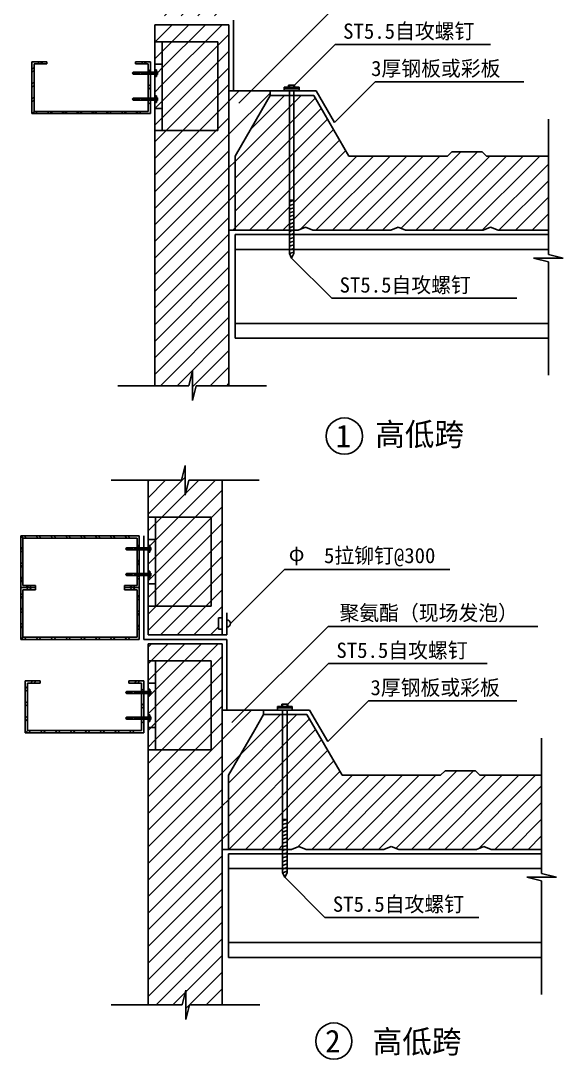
# Model space of a CAD drawing. Header units: metres. Extents: x 4884 to 23396, y 1213 to 25629.
# Drawn here: x 4884 to 12208, y 1938 to 15963 of the extents above; entities that cross this region are included whole.
import ezdxf

# ---------------------------------------------------------------- set-up
doc = ezdxf.new("R2010")
doc.units = ezdxf.units.M
for name, color, linetype in [('1', 2, 'Continuous'), ('2', 3, 'Continuous'), ('4', 5, 'Continuous'), ('5', 6, 'Continuous')]:
    doc.layers.add(name, color=color, linetype=linetype)
pattern_1 = [(45, (0, 0), (-112.2532, 112.2532), [])]
pattern_2 = [(45, (0, 0), (-224.5064, 224.5064), [])]

msp = doc.modelspace()

# ---------------------------------------------------------------- hatches: boundary and pattern name
at = {"layer": '5'}
h = msp.add_hatch(dxfattribs=at)
h.set_pattern_fill('_U', scale=50)
h.set_pattern_definition(pattern_1)
h.paths.add_polyline_path([(6794.65, 16419.98), (7544.65, 16419.98), (7544.65, 17619.98), (6794.65, 17619.98)])
h.paths.add_polyline_path([(7544.65, 17619.98), (7544.65, 16419.98), (6694.65, 16419.98), (6694.65, 16029.98), (7694.65, 16029.98), (7694.65, 16109.83), (7644.65, 16109.83), (7644.65, 16259.83), (7694.65, 16259.83), (7694.65, 18119.98), (7244.67, 18119.98), (7194.67, 17919.98), (7194.67, 18319.98), (7144.67, 18119.98), (6694.65, 18119.98), (6694.65, 17619.98)])
h.paths.add_polyline_path([(7544.65, 15679.55), (7544.65, 14479.55), (6694.65, 14479.55), (6694.65, 11034.98), (7151.85, 11034.98), (7153.16, 11036.3), (7202.83, 11234.98), (7202.83, 10834.98), (7252.83, 11034.98), (7694.65, 11034.98), (7694.65, 15909.98), (6694.65, 15909.98), (6694.65, 15679.55)])
h.paths.add_polyline_path([(6794.65, 14479.55), (7544.65, 14479.55), (7544.65, 15679.55), (6794.65, 15679.55)])
h = msp.add_hatch(dxfattribs=at)
h.set_pattern_fill('_U', scale=50)
h.set_pattern_definition(pattern_1)
h.paths.add_polyline_path([(6794.65, 17619.98), (6694.65, 17619.98), (6694.65, 17319.98), (6794.65, 17319.98)])
h.paths.add_polyline_path([(6794.65, 17319.98), (6694.65, 17319.98), (6694.65, 17239.98), (6717.15, 17239.98), (6717.15, 17212.98), (6730.65, 17212.98), (6730.65, 17176.98), (6717.15, 17176.98), (6717.15, 17149.98), (6694.65, 17149.98), (6694.65, 16889.98), (6717.15, 16889.98), (6717.15, 16862.98), (6730.65, 16862.98), (6730.65, 16826.98), (6717.15, 16826.98), (6717.15, 16799.98), (6694.65, 16799.98), (6694.65, 16719.98), (6794.65, 16719.98)])
h.paths.add_polyline_path([(6794.65, 16719.98), (6694.65, 16719.98), (6694.65, 16419.98), (6794.65, 16419.98)])
h.paths.add_polyline_path([(6794.65, 15679.55), (6694.65, 15679.55), (6694.65, 15379.55), (6794.65, 15379.55)])
h.paths.add_polyline_path([(6794.65, 15379.55), (6694.65, 15379.55), (6694.65, 15299.55), (6717.15, 15299.55), (6717.15, 15272.55), (6730.65, 15272.55), (6730.65, 15236.55), (6717.15, 15236.55), (6717.15, 15209.55), (6694.65, 15209.55), (6694.65, 14949.55), (6717.15, 14949.55), (6717.15, 14922.55), (6730.65, 14922.55), (6730.65, 14886.55), (6717.15, 14886.55), (6717.15, 14859.55), (6694.65, 14859.55), (6694.65, 14779.55), (6794.65, 14779.55)])
h.paths.add_polyline_path([(6794.65, 14779.55), (6694.65, 14779.55), (6694.65, 14479.55), (6794.65, 14479.55)])
h = msp.add_hatch(dxfattribs=at)
h.set_pattern_fill('U', scale=100)
h.set_pattern_definition(pattern_2)
h.paths.add_polyline_path([(7694.65, 13134.98), (7777.8, 13134.98), (7777.8, 13594.98), (7777.8, 14134.98), (8132.89, 14749.98), (8251.25, 14954.98), (8251.25, 15014.98), (7754.65, 15014.98), (7694.65, 15014.98)])
h = msp.add_hatch(dxfattribs=at)
h.set_pattern_fill('U', scale=50)
h.set_pattern_definition(pattern_1)
h.paths.add_polyline_path([(8510.37, 14954.98), (8251.25, 14954.98), (8132.89, 14749.98), (7777.8, 14134.98), (7777.8, 13594.98), (7777.8, 13134.98), (8510.37, 13134.98), (8510.37, 13538.38)])
h.paths.add_polyline_path([(8510.37, 13538.38), (8570.37, 13538.38), (8570.37, 14954.98), (8510.37, 14954.98)])
h.paths.add_polyline_path([(9311.9, 14134.98), (8838.45, 14954.98), (8570.37, 14954.98), (8570.37, 13538.38), (8570.37, 13134.98), (8627.8, 13134.98), (8727.8, 13174.98), (8827.8, 13134.98), (9877.8, 13134.98), (9977.8, 13174.98), (10077.8, 13134.98), (11127.8, 13134.98), (11227.8, 13174.98), (11327.8, 13134.98), (12007.62, 13134.98), (12007.62, 14134.98), (11173.25, 14134.98), (11113.25, 14194.98), (10703.25, 14194.98), (10643.25, 14134.98)])
h = msp.add_hatch(dxfattribs=at)
h.set_pattern_fill('_U', scale=50)
h.set_pattern_definition(pattern_1)
h.paths.add_polyline_path([(6703.55, 8057.53), (7453.55, 8057.53), (7453.55, 9257.53), (6703.55, 9257.53)])
h.paths.add_polyline_path([(7453.55, 9257.53), (7453.55, 8057.53), (6603.55, 8057.53), (6603.55, 7667.53), (7603.55, 7667.53), (7603.55, 7747.38), (7553.55, 7747.38), (7553.55, 7897.38), (7603.55, 7897.38), (7603.55, 9757.53), (7153.57, 9757.53), (7103.57, 9557.53), (7103.57, 9957.53), (7053.57, 9757.53), (6603.55, 9757.53), (6603.55, 9257.53)])
h.paths.add_polyline_path([(7453.55, 7317.1), (7453.55, 6117.1), (6603.55, 6117.1), (6603.55, 2672.53), (7060.75, 2672.53), (7062.06, 2673.85), (7111.73, 2872.53), (7111.73, 2472.53), (7161.73, 2672.53), (7603.55, 2672.53), (7603.55, 7547.53), (6603.55, 7547.53), (6603.55, 7317.1)])
h.paths.add_polyline_path([(6703.55, 6117.1), (7453.55, 6117.1), (7453.55, 7317.1), (6703.55, 7317.1)])
h = msp.add_hatch(dxfattribs=at)
h.set_pattern_fill('_U', scale=50)
h.set_pattern_definition(pattern_1)
h.paths.add_polyline_path([(6703.55, 9257.53), (6603.55, 9257.53), (6603.55, 8957.53), (6703.55, 8957.53)])
h.paths.add_polyline_path([(6703.55, 8957.53), (6603.55, 8957.53), (6603.55, 8877.53), (6626.05, 8877.53), (6626.05, 8850.53), (6639.55, 8850.53), (6639.55, 8814.53), (6626.05, 8814.53), (6626.05, 8787.53), (6603.55, 8787.53), (6603.55, 8527.53), (6626.05, 8527.53), (6626.05, 8500.53), (6639.55, 8500.53), (6639.55, 8464.53), (6626.05, 8464.53), (6626.05, 8437.53), (6603.55, 8437.53), (6603.55, 8357.53), (6703.55, 8357.53)])
h.paths.add_polyline_path([(6703.55, 8357.53), (6603.55, 8357.53), (6603.55, 8057.53), (6703.55, 8057.53)])
h.paths.add_polyline_path([(6703.55, 7317.1), (6603.55, 7317.1), (6603.55, 7017.1), (6703.55, 7017.1)])
h.paths.add_polyline_path([(6703.55, 7017.1), (6603.55, 7017.1), (6603.55, 6937.1), (6626.05, 6937.1), (6626.05, 6910.1), (6639.55, 6910.1), (6639.55, 6874.1), (6626.05, 6874.1), (6626.05, 6847.1), (6603.55, 6847.1), (6603.55, 6587.1), (6626.05, 6587.1), (6626.05, 6560.1), (6639.55, 6560.1), (6639.55, 6524.1), (6626.05, 6524.1), (6626.05, 6497.1), (6603.55, 6497.1), (6603.55, 6417.1), (6703.55, 6417.1)])
h.paths.add_polyline_path([(6703.55, 6417.1), (6603.55, 6417.1), (6603.55, 6117.1), (6703.55, 6117.1)])
h = msp.add_hatch(dxfattribs=at)
h.set_pattern_fill('U', scale=100)
h.set_pattern_definition(pattern_2)
h.paths.add_polyline_path([(7603.55, 4772.53), (7686.7, 4772.53), (7686.7, 5232.53), (7686.7, 5772.53), (8041.79, 6387.53), (8160.15, 6592.53), (8160.15, 6652.53), (7663.55, 6652.53), (7603.55, 6652.53)])
h = msp.add_hatch(dxfattribs=at)
h.set_pattern_fill('U', scale=50)
h.set_pattern_definition(pattern_1)
h.paths.add_polyline_path([(8419.27, 6592.53), (8160.15, 6592.53), (8041.79, 6387.53), (7686.7, 5772.53), (7686.7, 5232.53), (7686.7, 4772.53), (8419.27, 4772.53), (8419.27, 5175.93)])
h.paths.add_polyline_path([(8419.27, 5175.93), (8479.27, 5175.93), (8479.27, 6592.53), (8419.27, 6592.53)])
h.paths.add_polyline_path([(9220.8, 5772.53), (8747.35, 6592.53), (8479.27, 6592.53), (8479.27, 5175.93), (8479.27, 4772.53), (8536.7, 4772.53), (8636.7, 4812.53), (8736.7, 4772.53), (9786.7, 4772.53), (9886.7, 4812.53), (9986.7, 4772.53), (11036.7, 4772.53), (11136.7, 4812.53), (11236.7, 4772.53), (11916.52, 4772.53), (11916.52, 5772.53), (11082.15, 5772.53), (11022.15, 5832.53), (10612.15, 5832.53), (10552.15, 5772.53)])

# ---------------------------------------------------------------- linework, layer by layer
for p, q in [((7544.65, 15679.55), (6694.65, 15679.55)), ((6794.65, 15679.55), (6794.65, 14479.55)), ((7544.65, 15679.55), (7544.65, 14479.55)), ((6794.65, 15379.55), (6694.65, 15379.55)), ((8510.37, 13538.38), (8510.37, 15014.98)), ((8570.37, 13538.38), (8570.37, 15014.98)), ((6794.65, 14779.55), (6694.65, 14779.55)), ((7544.65, 14479.55), (6694.65, 14479.55)), ((7453.55, 9257.53), (6603.55, 9257.53)), ((6703.55, 8057.53), (6703.55, 9257.53)), ((7453.55, 8057.53), (7453.55, 9257.53)), ((6703.55, 8957.53), (6603.55, 8957.53)), ((6703.55, 8357.53), (6603.55, 8357.53)), ((7453.55, 8057.53), (6603.55, 8057.53)), ((7453.55, 7317.1), (6603.55, 7317.1)), ((6703.55, 7317.1), (6703.55, 6117.1)), ((7453.55, 7317.1), (7453.55, 6117.1)), ((6703.55, 7017.1), (6603.55, 7017.1)), ((8419.27, 5175.93), (8419.27, 6652.53)), ((8479.27, 5175.93), (8479.27, 6652.53)), ((6703.55, 6417.1), (6603.55, 6417.1)), ((7453.55, 6117.1), (6603.55, 6117.1))]:
    msp.add_line(p, q)
at = {"layer": '1'}
for p, q in [((6694.65, 15909.98), (6694.65, 11034.98)), ((7694.65, 15909.98), (7694.65, 11034.98)), ((7754.65, 15969.98), (7754.65, 15014.98)), ((7754.65, 15014.98), (8873.09, 15014.98)), ((8873.09, 15014.98), (9118.48, 14589.98)), ((8251.25, 14954.98), (8132.89, 14749.98)), ((8251.25, 14954.98), (8838.45, 14954.98)), ((8838.45, 14954.98), (9311.9, 14134.98)), ((10703.25, 14194.98), (10643.25, 14134.98)), ((10703.25, 14194.98), (11113.25, 14194.98)), ((11113.25, 14194.98), (11173.25, 14134.98)), ((9311.9, 14134.98), (10643.25, 14134.98)), ((11173.25, 14134.98), (12007.62, 14134.98)), ((7777.8, 13594.98), (7777.8, 13134.98)), ((7777.8, 13134.98), (8627.8, 13134.98)), ((8627.8, 13134.98), (8727.8, 13174.98)), ((8727.8, 13174.98), (8827.8, 13134.98)), ((8827.8, 13134.98), (9877.8, 13134.98)), ((9877.8, 13134.98), (9977.8, 13174.98)), ((9977.8, 13174.98), (10077.8, 13134.98)), ((10077.8, 13134.98), (11127.8, 13134.98)), ((11127.8, 13134.98), (11227.8, 13174.98)), ((11227.8, 13174.98), (11327.8, 13134.98)), ((11327.8, 13134.98), (12007.62, 13134.98)), ((6603.55, 9757.53), (6603.55, 7667.53)), ((7603.55, 9757.53), (7603.55, 7667.53)), ((6543.55, 9007.53), (6543.55, 7607.53)), ((7663.55, 7967.53), (7663.55, 7667.53)), ((7663.55, 7607.53), (6543.55, 7607.53)), ((7663.55, 7667.53), (7363.55, 7667.53)), ((7663.55, 7607.53), (7663.55, 6652.53)), ((6603.55, 7547.53), (6603.55, 2672.53)), ((7603.55, 7547.53), (7603.55, 2672.53)), ((7663.55, 6652.53), (8781.99, 6652.53)), ((8160.15, 6592.53), (8041.79, 6387.53)), ((8160.15, 6592.53), (8747.35, 6592.53)), ((8747.35, 6592.53), (9220.8, 5772.53)), ((8781.99, 6652.53), (9027.38, 6227.53)), ((9220.8, 5772.53), (10552.15, 5772.53)), ((10612.15, 5832.53), (10552.15, 5772.53)), ((10612.15, 5832.53), (11022.15, 5832.53)), ((11022.15, 5832.53), (11082.15, 5772.53)), ((11082.15, 5772.53), (11916.52, 5772.53)), ((7686.7, 5232.53), (7686.7, 4772.53)), ((7686.7, 4772.53), (8536.7, 4772.53)), ((8536.7, 4772.53), (8636.7, 4812.53)), ((8636.7, 4812.53), (8736.7, 4772.53)), ((8736.7, 4772.53), (9786.7, 4772.53)), ((9786.7, 4772.53), (9886.7, 4812.53)), ((9886.7, 4812.53), (9986.7, 4772.53)), ((9986.7, 4772.53), (11036.7, 4772.53)), ((11036.7, 4772.53), (11136.7, 4812.53)), ((11136.7, 4812.53), (11236.7, 4772.53)), ((11236.7, 4772.53), (11916.52, 4772.53))]:
    msp.add_line(p, q, dxfattribs=at)
at = {"layer": '2'}
for p, q in [((7826.54, 14848.53), (9123, 16144.98)), ((8580.37, 15094.98), (9130.37, 15644.98)), ((9130.37, 15644.98), (11227.55, 15644.98)), ((6717.15, 15299.55), (6694.65, 15299.55)), ((6694.65, 15209.55), (6694.65, 15299.55)), ((6708.15, 15209.55), (6708.15, 15299.55)), ((6717.15, 15209.55), (6717.15, 15299.55)), ((6387.15, 15254.55), (6402.15, 15268.05)), ((6402.15, 15241.05), (6387.15, 15254.55)), ((6514.98, 15268.05), (6394.65, 15247.8)), ((6694.65, 15268.05), (6402.15, 15268.05)), ((6694.65, 15241.05), (6402.15, 15241.05)), ((6514.98, 15241.05), (6514.98, 15268.05)), ((6717.15, 15209.55), (6694.65, 15209.55)), ((6730.65, 15272.55), (6717.15, 15272.55)), ((6730.65, 15268.05), (6717.15, 15268.05)), ((6730.65, 15241.05), (6717.15, 15241.05)), ((6730.65, 15236.55), (6717.15, 15236.55)), ((6730.65, 15236.55), (6730.65, 15272.55)), ((8440.37, 15064.98), (8640.37, 15064.98)), ((8440.37, 15064.98), (8440.37, 15014.98)), ((8440.37, 15044.98), (8640.37, 15044.98)), ((8440.37, 15014.98), (8640.37, 15014.98)), ((8500.37, 15094.98), (8580.37, 15094.98)), ((8500.37, 15094.98), (8500.37, 15064.98)), ((8510.37, 15094.98), (8510.37, 15064.98)), ((8570.37, 15094.98), (8570.37, 15064.98)), ((8580.37, 15094.98), (8580.37, 15064.98)), ((8640.37, 15064.98), (8640.37, 15014.98)), ((9118.48, 14589.98), (9668.48, 15139.98)), ((9668.48, 15139.98), (11676.92, 15139.98)), ((6387.15, 14904.55), (6402.15, 14918.05)), ((6402.15, 14891.05), (6387.15, 14904.55)), ((6514.98, 14918.05), (6394.65, 14897.8)), ((6694.65, 14918.05), (6402.15, 14918.05)), ((6694.65, 14891.05), (6402.15, 14891.05)), ((6514.98, 14891.05), (6514.98, 14918.05)), ((6717.15, 14949.55), (6694.65, 14949.55)), ((6694.65, 14859.55), (6694.65, 14949.55)), ((6708.15, 14859.55), (6708.15, 14949.55)), ((6717.15, 14859.55), (6717.15, 14949.55)), ((6730.65, 14922.55), (6717.15, 14922.55)), ((6730.65, 14918.05), (6717.15, 14918.05)), ((6730.65, 14891.05), (6717.15, 14891.05)), ((6730.65, 14886.55), (6717.15, 14886.55)), ((6730.65, 14886.55), (6730.65, 14922.55)), ((6717.15, 14859.55), (6694.65, 14859.55)), ((8132.89, 14749.98), (7777.8, 14134.98)), ((12007.62, 14634.98), (12007.62, 12808.86)), ((7777.8, 13594.98), (7777.8, 14134.98)), ((8570.37, 13538.38), (8510.37, 13538.38)), ((8510.37, 13518.38), (8570.37, 13538.38)), ((8510.37, 13538.38), (8510.37, 12818.38)), ((8510.37, 13468.38), (8570.37, 13488.38)), ((8570.37, 13538.38), (8570.37, 12818.38)), ((8510.37, 13418.38), (8570.37, 13438.38)), ((8510.37, 13368.38), (8570.37, 13388.38)), ((8510.37, 13318.38), (8570.37, 13338.38)), ((8510.37, 13268.38), (8570.37, 13288.38)), ((8510.37, 13218.38), (8570.37, 13238.38)), ((8510.37, 13168.38), (8570.37, 13188.38)), ((7777.8, 13074.98), (7777.8, 11674.98)), ((7777.8, 13074.98), (12007.62, 13074.98)), ((8510.37, 13118.38), (8570.37, 13138.38)), ((8510.37, 13068.38), (8570.37, 13088.38)), ((8510.37, 13018.38), (8570.37, 13038.38)), ((8510.37, 12968.38), (8570.37, 12988.38)), ((8510.37, 12918.38), (8570.37, 12938.38)), ((7777.8, 12874.98), (12007.62, 12874.98)), ((8510.37, 12868.38), (8570.37, 12888.38)), ((8510.37, 12818.38), (8570.37, 12838.38)), ((8510.37, 12818.38), (8540.37, 12758.38)), ((8531.8, 12775.52), (8552.37, 12782.38)), ((8540.37, 12758.38), (8570.37, 12818.38)), ((12207.62, 12758.86), (12007.62, 12808.86)), ((8540.37, 12758.38), (9082.07, 12216.68)), ((12007.62, 12708.86), (11807.62, 12758.86)), ((12207.62, 12758.86), (11807.62, 12758.86)), ((12007.62, 12708.86), (12007.62, 11724.88)), ((12007.62, 12708.86), (12007.62, 11174.98)), ((9082.07, 12216.68), (11582.07, 12216.68)), ((7777.8, 11874.98), (12007.62, 11874.98)), ((7777.8, 11674.98), (12007.62, 11674.98)), ((7202.83, 11234.98), (7152.83, 11034.98)), ((7202.83, 11234.98), (7202.83, 10834.98)), ((6194.65, 11034.98), (7152.83, 11034.98)), ((7252.83, 11034.98), (7202.83, 10834.98)), ((7252.83, 11034.98), (8194.65, 11034.98)), ((7252.83, 11034.98), (8202.81, 11034.98)), ((7103.57, 9957.53), (7053.57, 9757.53)), ((7103.57, 9957.53), (7103.57, 9557.53)), ((6103.55, 9757.53), (7053.57, 9757.53)), ((7153.57, 9757.53), (7103.57, 9557.53)), ((7153.57, 9757.53), (8103.55, 9757.53)), ((7153.57, 9757.53), (8103.55, 9757.53)), ((6311.05, 8846.03), (6296.05, 8832.53)), ((6423.88, 8819.03), (6303.55, 8839.28)), ((6603.55, 8846.03), (6311.05, 8846.03)), ((6423.88, 8846.03), (6423.88, 8819.03)), ((6603.55, 8877.53), (6603.55, 8787.53)), ((6626.05, 8877.53), (6603.55, 8877.53)), ((6617.05, 8877.53), (6617.05, 8787.53)), ((6626.05, 8877.53), (6626.05, 8787.53)), ((6639.55, 8850.53), (6626.05, 8850.53)), ((6639.55, 8846.03), (6626.05, 8846.03)), ((6639.55, 8850.53), (6639.55, 8814.53)), ((6296.05, 8832.53), (6311.05, 8819.03)), ((6603.55, 8819.03), (6311.05, 8819.03)), ((6626.05, 8787.53), (6603.55, 8787.53)), ((6639.55, 8819.03), (6626.05, 8819.03)), ((6639.55, 8814.53), (6626.05, 8814.53)), ((6311.05, 8496.03), (6296.05, 8482.53)), ((6296.05, 8482.53), (6311.05, 8469.03)), ((6423.88, 8469.03), (6303.55, 8489.28)), ((6603.55, 8496.03), (6311.05, 8496.03)), ((6603.55, 8469.03), (6311.05, 8469.03)), ((6423.88, 8496.03), (6423.88, 8469.03)), ((6603.55, 8527.53), (6603.55, 8437.53)), ((6626.05, 8527.53), (6603.55, 8527.53)), ((6626.05, 8437.53), (6603.55, 8437.53)), ((6617.05, 8527.53), (6617.05, 8437.53)), ((6626.05, 8527.53), (6626.05, 8437.53)), ((6639.55, 8500.53), (6626.05, 8500.53)), ((6639.55, 8496.03), (6626.05, 8496.03)), ((6639.55, 8469.03), (6626.05, 8469.03)), ((6639.55, 8464.53), (6626.05, 8464.53)), ((6639.55, 8500.53), (6639.55, 8464.53)), ((7713.46, 7822.38), (8445.09, 8554.01)), ((8445.09, 8554.01), (10675.22, 8554.01)), ((7603.55, 7897.38), (7553.55, 7897.38)), ((7553.55, 7897.38), (7553.55, 7747.38)), ((7603.55, 7747.38), (7553.55, 7747.38)), ((7735.44, 6486.08), (9031.9, 7782.53)), ((9031.9, 7782.53), (11863.91, 7782.53)), ((8489.27, 6732.53), (9039.27, 7282.53)), ((9039.27, 7282.53), (11182.43, 7282.53)), ((6296.05, 6892.1), (6311.05, 6905.6)), ((6311.05, 6878.6), (6296.05, 6892.1)), ((6423.88, 6905.6), (6303.55, 6885.35)), ((6603.55, 6905.6), (6311.05, 6905.6)), ((6603.55, 6878.6), (6311.05, 6878.6)), ((6423.88, 6878.6), (6423.88, 6905.6)), ((6603.55, 6847.1), (6603.55, 6937.1)), ((6626.05, 6937.1), (6603.55, 6937.1)), ((6617.05, 6847.1), (6617.05, 6937.1)), ((6626.05, 6847.1), (6626.05, 6937.1)), ((6639.55, 6910.1), (6626.05, 6910.1)), ((6639.55, 6905.6), (6626.05, 6905.6)), ((6639.55, 6878.6), (6626.05, 6878.6)), ((6639.55, 6874.1), (6626.05, 6874.1)), ((6639.55, 6874.1), (6639.55, 6910.1)), ((6626.05, 6847.1), (6603.55, 6847.1)), ((8409.27, 6732.53), (8409.27, 6702.53)), ((8409.27, 6732.53), (8489.27, 6732.53)), ((8419.27, 6732.53), (8419.27, 6702.53)), ((8479.27, 6732.53), (8479.27, 6702.53)), ((8489.27, 6732.53), (8489.27, 6702.53)), ((9027.38, 6227.53), (9577.38, 6777.53)), ((9577.38, 6777.53), (11579.96, 6777.53)), ((8349.27, 6702.53), (8349.27, 6652.53)), ((8349.27, 6702.53), (8549.27, 6702.53)), ((8349.27, 6682.53), (8549.27, 6682.53)), ((8349.27, 6652.53), (8549.27, 6652.53)), ((8549.27, 6702.53), (8549.27, 6652.53)), ((6296.05, 6542.1), (6311.05, 6555.6)), ((6311.05, 6528.6), (6296.05, 6542.1)), ((6423.88, 6555.6), (6303.55, 6535.35)), ((6603.55, 6555.6), (6311.05, 6555.6)), ((6603.55, 6528.6), (6311.05, 6528.6)), ((6423.88, 6528.6), (6423.88, 6555.6)), ((6603.55, 6497.1), (6603.55, 6587.1)), ((6626.05, 6587.1), (6603.55, 6587.1)), ((6626.05, 6497.1), (6603.55, 6497.1)), ((6617.05, 6497.1), (6617.05, 6587.1)), ((6626.05, 6497.1), (6626.05, 6587.1)), ((6639.55, 6560.1), (6626.05, 6560.1)), ((6639.55, 6555.6), (6626.05, 6555.6)), ((6639.55, 6528.6), (6626.05, 6528.6)), ((6639.55, 6524.1), (6626.05, 6524.1)), ((6639.55, 6524.1), (6639.55, 6560.1)), ((8041.79, 6387.53), (7686.7, 5772.53)), ((11916.52, 6272.53), (11916.52, 4446.41)), ((7686.7, 5232.53), (7686.7, 5772.53)), ((8419.27, 5175.93), (8419.27, 4455.93)), ((8419.27, 5155.93), (8479.27, 5175.93)), ((8479.27, 5175.93), (8419.27, 5175.93)), ((8419.27, 5105.93), (8479.27, 5125.93)), ((8419.27, 5055.93), (8479.27, 5075.93)), ((8479.27, 5175.93), (8479.27, 4455.93)), ((8419.27, 5005.93), (8479.27, 5025.93)), ((8419.27, 4955.93), (8479.27, 4975.93)), ((8419.27, 4905.93), (8479.27, 4925.93)), ((8419.27, 4855.93), (8479.27, 4875.93)), ((8419.27, 4805.93), (8479.27, 4825.93)), ((8419.27, 4755.93), (8479.27, 4775.93)), ((7686.7, 4712.53), (11916.52, 4712.53)), ((7686.7, 4712.53), (7686.7, 3312.53)), ((8419.27, 4705.93), (8479.27, 4725.93)), ((8419.27, 4655.93), (8479.27, 4675.93)), ((7686.7, 4512.53), (11916.52, 4512.53)), ((8419.27, 4605.93), (8479.27, 4625.93)), ((8419.27, 4555.93), (8479.27, 4575.93)), ((8419.27, 4505.93), (8479.27, 4525.93)), ((8419.27, 4455.93), (8479.27, 4475.93)), ((8419.27, 4455.93), (8449.27, 4395.93)), ((8440.7, 4413.07), (8461.27, 4419.93)), ((8449.27, 4395.93), (8479.27, 4455.93)), ((8449.27, 4395.93), (8990.97, 3854.23)), ((12116.52, 4396.41), (11716.52, 4396.41)), ((11916.52, 4346.41), (11716.52, 4396.41)), ((12116.52, 4396.41), (11916.52, 4446.41)), ((11916.52, 4346.41), (11916.52, 2812.53)), ((11916.52, 4346.41), (11916.52, 3362.43)), ((8990.97, 3854.23), (11069.98, 3854.23)), ((7686.7, 3512.53), (11916.52, 3512.53)), ((7686.7, 3312.53), (11916.52, 3312.53)), ((7111.73, 2872.53), (7061.73, 2672.53)), ((7111.73, 2872.53), (7111.73, 2472.53)), ((6103.55, 2672.53), (7061.73, 2672.53)), ((7161.73, 2672.53), (7111.73, 2472.53)), ((7161.73, 2672.53), (8111.71, 2672.53)), ((7161.73, 2672.53), (8103.55, 2672.53))]:
    msp.add_line(p, q, dxfattribs=at)
msp.add_arc((7663.46, 7822.38), 50, 270, 90, dxfattribs=at)
at = {"layer": '4'}
for centre in [(9252.41, 10354.54), (9110.55, 2182.77)]:
    msp.add_circle(centre, 244.99, dxfattribs=at)
at = {"layer": '5'}
for p, q in [((7694.65, 15909.98), (6694.65, 15909.98)), ((5234.65, 15409.98), (5034.65, 15409.98)), ((5034.65, 14709.98), (5034.65, 15409.98)), ((5034.65, 15306.47), (5064.65, 15336.47)), ((5034.65, 15264.04), (5064.65, 15294.04)), ((5234.65, 15379.98), (5064.65, 15379.98)), ((5064.65, 14739.98), (5064.65, 15379.98)), ((5108.16, 15379.98), (5138.16, 15409.98)), ((5150.58, 15379.98), (5180.58, 15409.98)), ((5234.65, 15379.98), (5234.65, 15409.98)), ((6634.65, 15409.98), (6434.65, 15409.98)), ((6434.65, 15379.98), (6434.65, 15409.98)), ((6604.65, 15379.98), (6434.65, 15379.98)), ((6508.16, 15379.98), (6538.16, 15409.98)), ((6550.58, 15379.98), (6580.58, 15409.98)), ((6604.65, 14739.98), (6604.65, 15379.98)), ((6604.65, 15276.47), (6634.65, 15306.47)), ((6634.65, 14709.98), (6634.65, 15409.98)), ((6514.65, 15241.05), (6523.65, 15268.05)), ((6537.15, 15241.05), (6546.15, 15268.05)), ((6559.65, 15241.05), (6568.65, 15268.05)), ((6582.15, 15241.05), (6591.15, 15268.05)), ((6604.65, 15241.05), (6613.65, 15268.05)), ((6604.65, 15234.04), (6634.65, 15264.04)), ((6627.15, 15241.05), (6636.15, 15268.05)), ((6649.65, 15241.05), (6658.65, 15268.05)), ((6672.15, 15241.05), (6681.15, 15268.05)), ((5034.65, 15106.47), (5064.65, 15136.47)), ((5034.65, 15064.04), (5064.65, 15094.04)), ((6604.65, 15076.47), (6634.65, 15106.47)), ((6604.65, 15034.04), (6634.65, 15064.04)), ((7754.65, 15014.98), (7694.65, 15014.98)), ((8251.25, 14954.98), (8251.25, 15014.98)), ((5034.65, 14906.47), (5064.65, 14936.47)), ((5034.65, 14864.04), (5064.65, 14894.04)), ((6514.65, 14891.05), (6523.65, 14918.05)), ((6537.15, 14891.05), (6546.15, 14918.05)), ((6559.65, 14891.05), (6568.65, 14918.05)), ((6582.15, 14891.05), (6591.15, 14918.05)), ((6604.65, 14891.05), (6613.65, 14918.05)), ((6604.65, 14876.47), (6634.65, 14906.47)), ((6627.15, 14891.05), (6636.15, 14918.05)), ((6649.65, 14891.05), (6658.65, 14918.05)), ((6672.15, 14891.05), (6681.15, 14918.05)), ((5038.16, 14709.98), (5068.16, 14739.98)), ((6604.65, 14739.98), (5064.65, 14739.98)), ((5080.58, 14709.98), (5110.58, 14739.98)), ((5238.16, 14709.98), (5268.16, 14739.98)), ((5280.58, 14709.98), (5310.58, 14739.98)), ((5438.16, 14709.98), (5468.16, 14739.98)), ((5480.58, 14709.98), (5510.58, 14739.98)), ((5638.16, 14709.98), (5668.16, 14739.98)), ((5680.58, 14709.98), (5710.58, 14739.98)), ((5838.16, 14709.98), (5868.16, 14739.98)), ((5880.58, 14709.98), (5910.58, 14739.98)), ((6038.16, 14709.98), (6068.16, 14739.98)), ((6080.58, 14709.98), (6110.58, 14739.98)), ((6238.16, 14709.98), (6268.16, 14739.98)), ((6280.58, 14709.98), (6310.58, 14739.98)), ((6438.16, 14709.98), (6468.16, 14739.98)), ((6480.58, 14709.98), (6510.58, 14739.98)), ((6604.65, 14834.04), (6634.65, 14864.04)), ((6634.65, 14709.98), (5034.65, 14709.98)), ((7777.8, 13134.98), (7694.65, 13134.98)), ((4883.55, 9007.53), (4883.55, 8307.53)), ((6483.55, 9007.53), (4883.55, 9007.53)), ((4887.06, 9007.53), (4917.06, 8977.53)), ((4913.55, 8977.53), (4913.55, 8337.53)), ((6453.55, 8977.53), (4913.55, 8977.53)), ((4929.48, 9007.53), (4959.48, 8977.53)), ((5087.06, 9007.53), (5117.06, 8977.53)), ((5129.48, 9007.53), (5159.48, 8977.53)), ((5287.06, 9007.53), (5317.06, 8977.53)), ((5329.48, 9007.53), (5359.48, 8977.53)), ((5487.06, 9007.53), (5517.06, 8977.53)), ((5529.48, 9007.53), (5559.48, 8977.53)), ((5687.06, 9007.53), (5717.06, 8977.53)), ((5729.48, 9007.53), (5759.48, 8977.53)), ((5887.06, 9007.53), (5917.06, 8977.53)), ((5929.48, 9007.53), (5959.48, 8977.53)), ((6087.06, 9007.53), (6117.06, 8977.53)), ((6129.48, 9007.53), (6159.48, 8977.53)), ((6287.06, 9007.53), (6317.06, 8977.53)), ((6329.48, 9007.53), (6359.48, 8977.53)), ((6453.55, 8977.53), (6453.55, 8337.53)), ((6483.55, 9007.53), (6483.55, 8307.53)), ((4883.55, 8853.47), (4913.55, 8823.47)), ((6423.55, 8846.03), (6432.55, 8819.03)), ((6446.05, 8846.03), (6455.05, 8819.03)), ((6453.55, 8883.47), (6483.55, 8853.47)), ((6453.55, 8841.04), (6483.55, 8811.04)), ((6468.55, 8846.03), (6477.55, 8819.03)), ((6491.05, 8846.03), (6500.05, 8819.03)), ((6513.55, 8846.03), (6522.55, 8819.03)), ((6536.05, 8846.03), (6545.05, 8819.03)), ((6558.55, 8846.03), (6567.55, 8819.03)), ((6581.05, 8846.03), (6590.05, 8819.03)), ((4883.55, 8811.04), (4913.55, 8781.04)), ((4883.55, 8653.47), (4913.55, 8623.47)), ((4883.55, 8611.04), (4913.55, 8581.04)), ((6453.55, 8683.47), (6483.55, 8653.47)), ((6453.55, 8641.04), (6483.55, 8611.04)), ((4883.55, 8453.47), (4913.55, 8423.47)), ((6423.55, 8496.03), (6432.55, 8469.03)), ((6446.05, 8496.03), (6455.05, 8469.03)), ((6453.55, 8483.47), (6483.55, 8453.47)), ((6453.55, 8441.04), (6483.55, 8411.04)), ((6468.55, 8496.03), (6477.55, 8469.03)), ((6491.05, 8496.03), (6500.05, 8469.03)), ((6513.55, 8496.03), (6522.55, 8469.03)), ((6536.05, 8496.03), (6545.05, 8469.03)), ((6558.55, 8496.03), (6567.55, 8469.03)), ((6581.05, 8496.03), (6590.05, 8469.03)), ((4883.55, 8411.04), (4913.55, 8381.04)), ((5083.55, 8307.53), (4883.55, 8307.53)), ((5083.55, 8307.53), (4883.55, 8307.53)), ((4883.55, 7607.53), (4883.55, 8307.53)), ((5083.55, 8337.53), (4913.55, 8337.53)), ((5083.55, 8277.53), (4913.55, 8277.53)), ((4913.55, 7637.53), (4913.55, 8277.53)), ((4957.06, 8337.53), (4987.06, 8307.53)), ((4957.06, 8277.53), (4987.06, 8307.53)), ((4999.48, 8337.53), (5029.48, 8307.53)), ((4999.48, 8277.53), (5029.48, 8307.53)), ((5083.55, 8337.53), (5083.55, 8307.53)), ((5083.55, 8277.53), (5083.55, 8307.53)), ((6453.55, 8337.53), (6283.55, 8337.53)), ((6283.55, 8337.53), (6283.55, 8307.53)), ((6483.55, 8307.53), (6283.55, 8307.53)), ((6483.55, 8307.53), (6283.55, 8307.53)), ((6283.55, 8277.53), (6283.55, 8307.53)), ((6453.55, 8277.53), (6283.55, 8277.53)), ((6357.06, 8337.53), (6387.06, 8307.53)), ((6357.06, 8277.53), (6387.06, 8307.53)), ((6399.48, 8337.53), (6429.48, 8307.53)), ((6399.48, 8277.53), (6429.48, 8307.53)), ((6453.55, 7637.53), (6453.55, 8277.53)), ((6483.55, 7607.53), (6483.55, 8307.53)), ((4883.55, 8204.02), (4913.55, 8234.02)), ((4883.55, 8161.6), (4913.55, 8191.6)), ((6453.55, 8174.02), (6483.55, 8204.02)), ((6453.55, 8131.6), (6483.55, 8161.6)), ((4883.55, 8004.02), (4913.55, 8034.02)), ((6453.55, 7974.02), (6483.55, 8004.02)), ((4883.55, 7961.6), (4913.55, 7991.6)), ((6453.55, 7931.6), (6483.55, 7961.6)), ((4883.55, 7804.02), (4913.55, 7834.02)), ((4883.55, 7761.6), (4913.55, 7791.6)), ((6453.55, 7774.02), (6483.55, 7804.02)), ((6453.55, 7731.6), (6483.55, 7761.6)), ((6483.55, 7607.53), (4883.55, 7607.53)), ((4887.06, 7607.53), (4917.06, 7637.53)), ((6453.55, 7637.53), (4913.55, 7637.53)), ((4929.48, 7607.53), (4959.48, 7637.53)), ((5087.06, 7607.53), (5117.06, 7637.53)), ((5129.48, 7607.53), (5159.48, 7637.53)), ((5287.06, 7607.53), (5317.06, 7637.53)), ((5329.48, 7607.53), (5359.48, 7637.53)), ((5487.06, 7607.53), (5517.06, 7637.53)), ((5529.48, 7607.53), (5559.48, 7637.53)), ((5687.06, 7607.53), (5717.06, 7637.53)), ((5729.48, 7607.53), (5759.48, 7637.53)), ((5887.06, 7607.53), (5917.06, 7637.53)), ((5929.48, 7607.53), (5959.48, 7637.53)), ((6087.06, 7607.53), (6117.06, 7637.53)), ((6129.48, 7607.53), (6159.48, 7637.53)), ((6287.06, 7607.53), (6317.06, 7637.53)), ((6329.48, 7607.53), (6359.48, 7637.53)), ((6604.87, 7667.53), (7363.55, 7667.53)), ((7603.55, 7547.53), (6603.55, 7547.53)), ((4943.55, 6347.53), (4943.55, 7047.53)), ((5143.55, 7047.53), (4943.55, 7047.53)), ((4973.55, 6377.53), (4973.55, 7017.53)), ((5143.55, 7017.53), (4973.55, 7017.53)), ((5017.06, 7017.53), (5047.06, 7047.53)), ((5059.48, 7017.53), (5089.48, 7047.53)), ((5143.55, 7017.53), (5143.55, 7047.53)), ((6343.55, 7017.53), (6343.55, 7047.53)), ((6543.55, 7047.53), (6343.55, 7047.53)), ((6513.55, 7017.53), (6343.55, 7017.53)), ((6417.06, 7017.53), (6447.06, 7047.53)), ((6459.48, 7017.53), (6489.48, 7047.53)), ((6513.55, 6377.53), (6513.55, 7017.53)), ((6543.55, 6347.53), (6543.55, 7047.53)), ((4943.55, 6944.02), (4973.55, 6974.02)), ((4943.55, 6901.6), (4973.55, 6931.6)), ((6423.55, 6878.6), (6432.55, 6905.6)), ((6446.05, 6878.6), (6455.05, 6905.6)), ((6468.55, 6878.6), (6477.55, 6905.6)), ((6491.05, 6878.6), (6500.05, 6905.6)), ((6513.55, 6914.02), (6543.55, 6944.02)), ((6513.55, 6878.6), (6522.55, 6905.6)), ((6513.55, 6871.6), (6543.55, 6901.6)), ((6536.05, 6878.6), (6545.05, 6905.6)), ((6558.55, 6878.6), (6567.55, 6905.6)), ((6581.05, 6878.6), (6590.05, 6905.6)), ((4943.55, 6744.02), (4973.55, 6774.02)), ((6513.55, 6714.02), (6543.55, 6744.02)), ((4943.55, 6701.6), (4973.55, 6731.6)), ((6513.55, 6671.6), (6543.55, 6701.6)), ((7663.55, 6652.53), (7603.55, 6652.53)), ((8160.15, 6592.53), (8160.15, 6652.53)), ((4943.55, 6544.02), (4973.55, 6574.02)), ((4943.55, 6501.6), (4973.55, 6531.6)), ((6423.55, 6528.6), (6432.55, 6555.6)), ((6446.05, 6528.6), (6455.05, 6555.6)), ((6468.55, 6528.6), (6477.55, 6555.6)), ((6491.05, 6528.6), (6500.05, 6555.6)), ((6513.55, 6528.6), (6522.55, 6555.6)), ((6513.55, 6514.02), (6543.55, 6544.02)), ((6513.55, 6471.6), (6543.55, 6501.6)), ((6536.05, 6528.6), (6545.05, 6555.6)), ((6558.55, 6528.6), (6567.55, 6555.6)), ((6581.05, 6528.6), (6590.05, 6555.6)), ((6543.55, 6347.53), (4943.55, 6347.53)), ((4947.06, 6347.53), (4977.06, 6377.53)), ((6513.55, 6377.53), (4973.55, 6377.53)), ((4989.48, 6347.53), (5019.48, 6377.53)), ((5147.06, 6347.53), (5177.06, 6377.53)), ((5189.48, 6347.53), (5219.48, 6377.53)), ((5347.06, 6347.53), (5377.06, 6377.53)), ((5389.48, 6347.53), (5419.48, 6377.53)), ((5547.06, 6347.53), (5577.06, 6377.53)), ((5589.48, 6347.53), (5619.48, 6377.53)), ((5747.06, 6347.53), (5777.06, 6377.53)), ((5789.48, 6347.53), (5819.48, 6377.53)), ((5947.06, 6347.53), (5977.06, 6377.53)), ((5989.48, 6347.53), (6019.48, 6377.53)), ((6147.06, 6347.53), (6177.06, 6377.53)), ((6189.48, 6347.53), (6219.48, 6377.53)), ((6347.06, 6347.53), (6377.06, 6377.53)), ((6389.48, 6347.53), (6419.48, 6377.53)), ((7686.7, 4772.53), (7603.55, 4772.53))]:
    msp.add_line(p, q, dxfattribs=at)

# ---------------------------------------------------------------- texts
at = {"layer": '4'}
for s, height, p in [('ST5.5自攻螺钉', 206, (9236.23, 15720.32)), ('3厚钢板或彩板', 206, (9613.35, 15216.88)), ('ST5.5自攻螺钉', 206, (9187.93, 12292.01)), ('高低跨', 307, (9670.32, 10224.54)), ('1', 307, (9134.58, 10201.04)), ('φ', 206, (8501.54, 8665.87)), ('   5拉铆钉@300', 206, (8557.18, 8637.61)), ('聚氨酯（现场发泡）', 206, (9186.13, 7863.27)), ('ST5.5自攻螺钉', 206, (9145.13, 7357.87)), ('3厚钢板或彩板', 206, (9605.22, 6854.43)), ('ST5.5自攻螺钉', 206, (9096.83, 3929.56)), ('2', 307, (8992.73, 2029.27)), ('高低跨', 307, (9635.8, 2022))]:
    msp.add_text(s, height=height, dxfattribs=at).set_placement(p)

doc.saveas('drawing.dxf')
